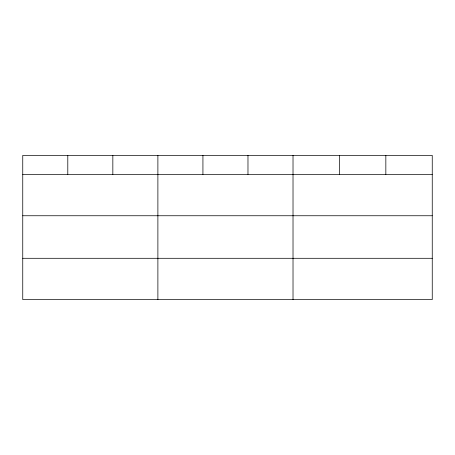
<?xml version="1.0" encoding="UTF-8"?>
<svg xmlns="http://www.w3.org/2000/svg" width="455" height="455" viewBox="0 0 455 455"><rect width="100%" height="100%" fill="white"/><g stroke="black" fill="none" stroke-linecap="round" stroke-linejoin="round"><path stroke-width="0.68" d="M432.25 215.75L432.25 155.405L22.75 155.405L22.75 299.595L432.25 299.595L432.25 215.75L22.75 215.75M22.75 174.453L432.25 174.453M22.75 258.298L432.25 258.298M385.84 155.405L385.84 174.453M339.43 155.405L339.43 174.453M293.02 155.405L293.02 299.595M247.975 155.405L247.975 174.453M202.93 155.405L202.93 174.453M157.885 155.405L157.885 299.595M112.84 155.405L112.84 174.453M67.795 155.405L67.795 174.453"/></g></svg>
